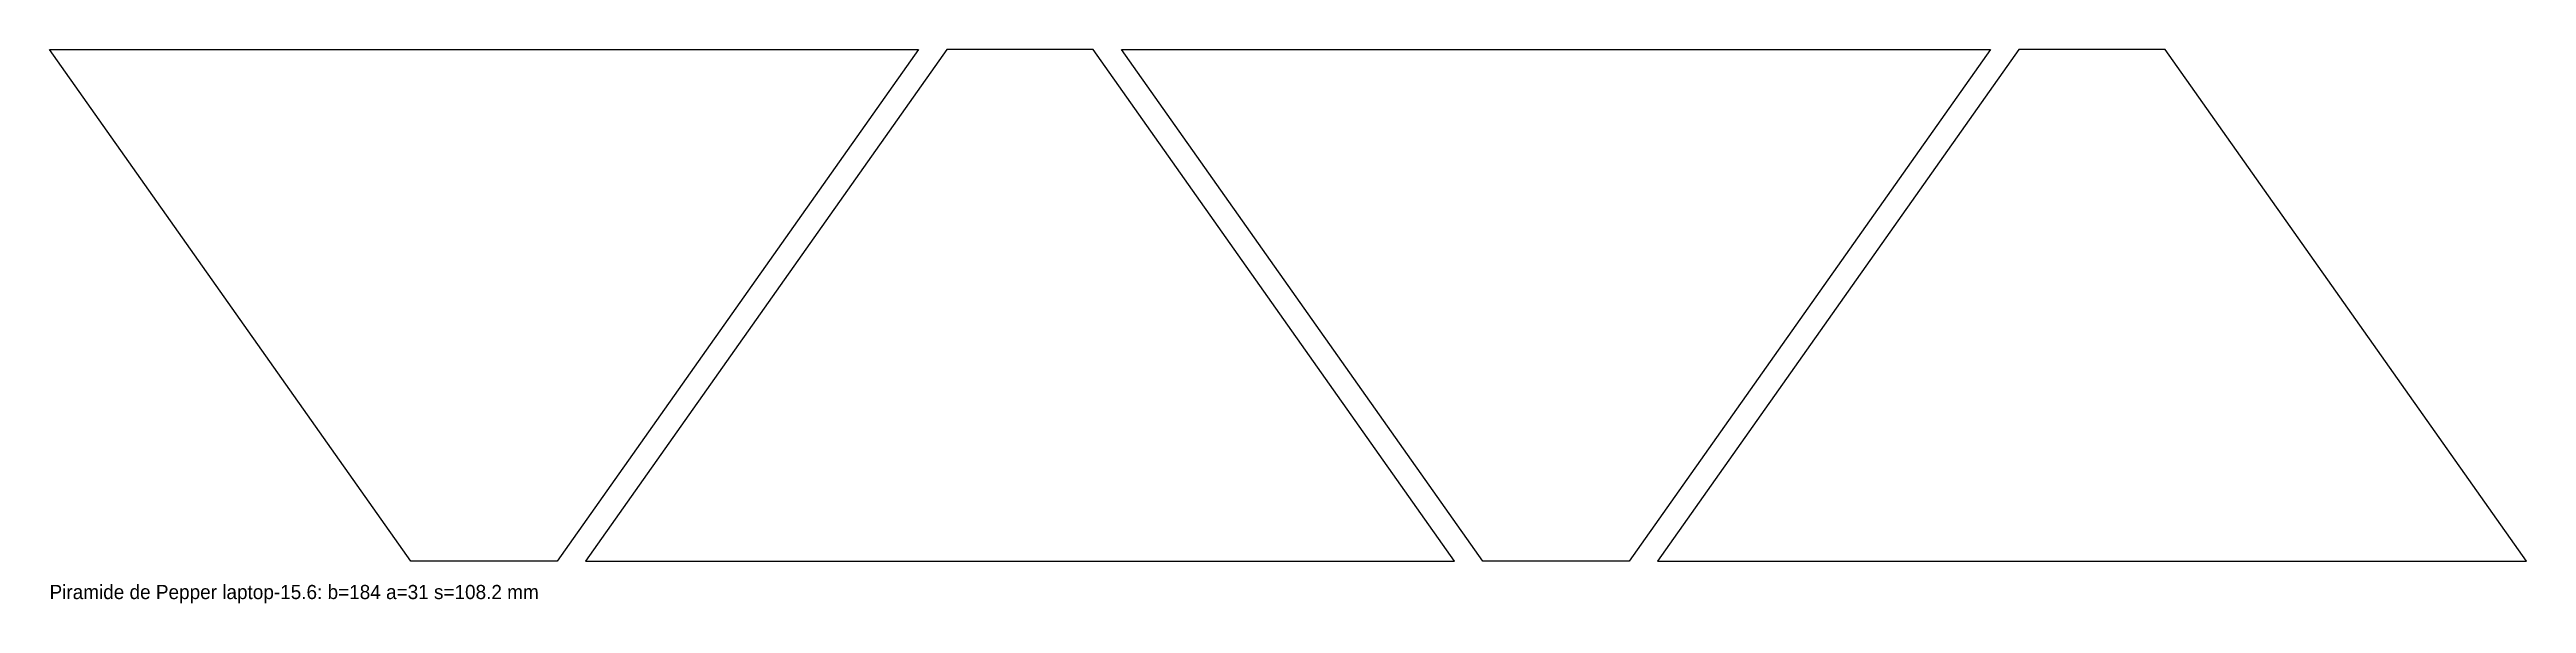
# Model space of a CAD drawing. Header units: millimetres. Extents: x 0 to 524, y -117 to 0.
import ezdxf

# ---------------------------------------------------------------- set-up
doc = ezdxf.new("R2010")
doc.units = ezdxf.units.MM

msp = doc.modelspace()

# ---------------------------------------------------------------- linework, layer by layer
at = {"layer": 'CORTE', "color": 1}
for p, q in [((0, 0), (184, 0)), ((76.5, -108.187), (0, 0)), ((184, 0), (107.5, -108.187)), ((190, 0), (113.5, -108.187)), ((221, 0), (190, 0)), ((297.5, -108.187), (221, 0)), ((227, 0), (411, 0)), ((303.5, -108.187), (227, 0)), ((411, 0), (334.5, -108.187)), ((417, 0), (340.5, -108.187)), ((448, 0), (417, 0)), ((524.5, -108.187), (448, 0)), ((107.5, -108.187), (76.5, -108.187)), ((113.5, -108.187), (297.5, -108.187)), ((334.5, -108.187), (303.5, -108.187)), ((340.5, -108.187), (524.5, -108.187))]:
    msp.add_line(p, q, dxfattribs=at)

# ---------------------------------------------------------------- texts
at = {"layer": 'NOTAS', "color": 8}
msp.add_text('Piramide de Pepper laptop-15.6: b=184 a=31 s=108.2 mm', height=3, dxfattribs=at).set_placement((0, -116.187))

doc.saveas('drawing.dxf')
